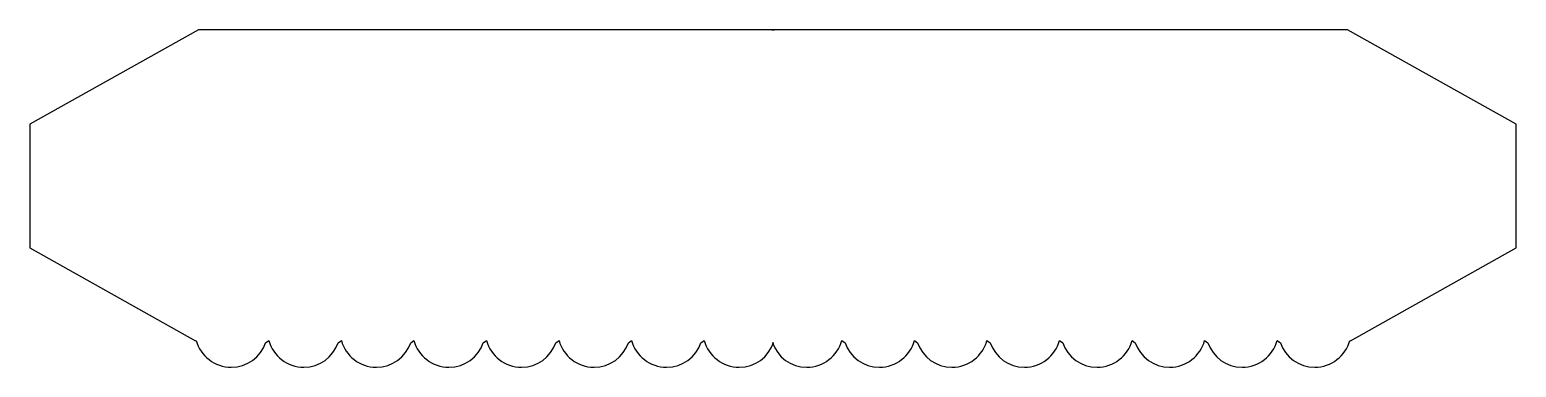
# Model space of a CAD drawing. Header units: centimetres. Extents: x -8.1 to 7.5, y -1.4 to 2.1.
import ezdxf

# ---------------------------------------------------------------- set-up
doc = ezdxf.new("R2010")
doc.units = ezdxf.units.CM
doc.header["$MEASUREMENT"] = 0
doc.layers.add('Camada 1', color=7, linetype='Continuous')

msp = doc.modelspace()

# ---------------------------------------------------------------- linework, layer by layer
at = {"layer": 'Camada 1'}
msp.add_open_spline([(-0.32528, -1.1833), (-0.37698, -1.33234), (-0.51866, -1.43934), (-0.6853, -1.43934), (-0.6853, -1.43934), (-0.86106, -1.43934), (-1.00902, -1.3203), (-1.05299, -1.15848), (-1.05299, -1.15848), (-1.05299, -1.15848), (-1.08725, -1.1833), (-1.08725, -1.1833), (-1.08725, -1.1833), (-1.13895, -1.33234), (-1.28063, -1.43934), (-1.44727, -1.43934), (-1.44727, -1.43934), (-1.62303, -1.43934), (-1.77099, -1.3203), (-1.81496, -1.15848), (-1.81496, -1.15848), (-1.81496, -1.15848), (-1.84922, -1.1833), (-1.84922, -1.1833), (-1.84922, -1.1833), (-1.90092, -1.33234), (-2.0426, -1.43934), (-2.20924, -1.43934), (-2.20924, -1.43934), (-2.385, -1.43934), (-2.53296, -1.3203), (-2.57693, -1.15848), (-2.57693, -1.15848), (-2.57693, -1.15848), (-2.61119, -1.1833), (-2.61119, -1.1833), (-2.61119, -1.1833), (-2.66289, -1.33234), (-2.80457, -1.43934), (-2.97121, -1.43934), (-2.97121, -1.43934), (-3.14697, -1.43934), (-3.29493, -1.3203), (-3.3389, -1.15848), (-3.3389, -1.15848), (-3.3389, -1.15848), (-3.37316, -1.1833), (-3.37316, -1.1833), (-3.37316, -1.1833), (-3.42486, -1.33234), (-3.56654, -1.43934), (-3.73318, -1.43934), (-3.73318, -1.43934), (-3.90894, -1.43934), (-4.0569, -1.3203), (-4.10087, -1.15848), (-4.10087, -1.15848), (-4.10087, -1.15848), (-4.13513, -1.1833), (-4.13513, -1.1833), (-4.13513, -1.1833), (-4.18683, -1.33234), (-4.32851, -1.43934), (-4.49515, -1.43934), (-4.49515, -1.43934), (-4.67091, -1.43934), (-4.81887, -1.3203), (-4.86284, -1.15848), (-4.86284, -1.15848), (-4.86284, -1.15848), (-4.8971, -1.1833), (-4.8971, -1.1833), (-4.8971, -1.1833), (-4.9488, -1.33234), (-5.09048, -1.43934), (-5.25712, -1.43934), (-5.25712, -1.43934), (-5.43288, -1.43934), (-5.58084, -1.3203), (-5.62481, -1.15848), (-5.62481, -1.15848), (-5.62481, -1.15848), (-5.65907, -1.1833), (-5.65907, -1.1833), (-5.65907, -1.1833), (-5.71077, -1.33234), (-5.85245, -1.43934), (-6.01909, -1.43934), (-6.01909, -1.43934), (-6.19485, -1.43934), (-6.34281, -1.3203), (-6.38678, -1.15848), (-6.38678, -1.15848), (-6.38678, -1.15848), (-6.39361, -1.16028), (-6.39361, -1.16028), (-6.39361, -1.16028), (-6.39361, -1.16028), (-8.13576, -0.18521), (-8.13576, -0.18521), (-8.13576, -0.18521), (-8.13576, -0.18521), (-8.13576, 0.46302), (-8.13576, 0.46302), (-8.13576, 0.46302), (-8.13576, 0.46302), (-8.13576, 1.11125), (-8.13576, 1.11125), (-8.13576, 1.11125), (-8.13576, 1.11125), (-6.36305, 2.10344), (-6.36305, 2.10344), (-6.36305, 2.10344), (-6.36305, 2.10344), (-0.31734, 2.10344), (-0.31734, 2.10344), (-0.31734, 2.10344), (-0.31734, 2.10344), (-0.3438, 2.10344), (-0.3438, 2.10344), (-0.3438, 2.10344), (-0.3438, 2.10344), (5.70193, 2.10344), (5.70193, 2.10344), (5.70193, 2.10344), (5.70193, 2.10344), (7.47464, 1.11125), (7.47464, 1.11125), (7.47464, 1.11125), (7.47464, 1.11125), (7.47464, 0.46302), (7.47464, 0.46302), (7.47464, 0.46302), (7.47464, 0.46302), (7.47464, -0.18521), (7.47464, -0.18521), (7.47464, -0.18521), (7.47464, -0.18521), (5.73249, -1.16028), (5.73249, -1.16028), (5.73249, -1.16028), (5.73249, -1.16028), (5.72566, -1.15848), (5.72566, -1.15848), (5.72566, -1.15848), (5.68169, -1.3203), (5.5337, -1.43934), (5.35797, -1.43934), (5.35797, -1.43934), (5.19131, -1.43934), (5.04965, -1.33234), (4.99795, -1.1833), (4.99795, -1.1833), (4.99795, -1.1833), (4.96369, -1.15848), (4.96369, -1.15848), (4.96369, -1.15848), (4.91972, -1.3203), (4.77173, -1.43934), (4.596, -1.43934), (4.596, -1.43934), (4.42934, -1.43934), (4.28768, -1.33234), (4.23598, -1.1833), (4.23598, -1.1833), (4.23598, -1.1833), (4.20172, -1.15848), (4.20172, -1.15848), (4.20172, -1.15848), (4.15775, -1.3203), (4.00976, -1.43934), (3.83403, -1.43934), (3.83403, -1.43934), (3.66737, -1.43934), (3.52571, -1.33234), (3.47401, -1.1833), (3.47401, -1.1833), (3.47401, -1.1833), (3.43975, -1.15848), (3.43975, -1.15848), (3.43975, -1.15848), (3.39578, -1.3203), (3.24779, -1.43934), (3.07206, -1.43934), (3.07206, -1.43934), (2.9054, -1.43934), (2.76374, -1.33234), (2.71204, -1.1833), (2.71204, -1.1833), (2.71204, -1.1833), (2.67778, -1.15848), (2.67778, -1.15848), (2.67778, -1.15848), (2.63381, -1.3203), (2.48582, -1.43934), (2.31009, -1.43934), (2.31009, -1.43934), (2.14343, -1.43934), (2.00177, -1.33234), (1.95007, -1.1833), (1.95007, -1.1833), (1.95007, -1.1833), (1.91581, -1.15848), (1.91581, -1.15848), (1.91581, -1.15848), (1.87184, -1.3203), (1.72385, -1.43934), (1.54812, -1.43934), (1.54812, -1.43934), (1.38146, -1.43934), (1.2398, -1.33234), (1.1881, -1.1833), (1.1881, -1.1833), (1.1881, -1.1833), (1.15384, -1.15848), (1.15384, -1.15848), (1.15384, -1.15848), (1.10987, -1.3203), (0.96188, -1.43934), (0.78615, -1.43934), (0.78615, -1.43934), (0.61949, -1.43934), (0.47783, -1.33234), (0.42613, -1.1833), (0.42613, -1.1833), (0.42613, -1.1833), (0.39187, -1.15848), (0.39187, -1.15848), (0.39187, -1.15848), (0.3479, -1.3203), (0.19991, -1.43934), (0.02418, -1.43934), (0.02418, -1.43934), (-0.14248, -1.43934), (-0.28414, -1.33234), (-0.33584, -1.1833), (-0.33584, -1.1833), (-0.33584, -1.1833), (-0.32528, -1.1833), (-0.32528, -1.1833)], degree=3, knots=[0, 0, 0, 0, 0.01639344, 0.01639344, 0.01639344, 0.01639344, 0.03278689, 0.03278689, 0.03278689, 0.03278689, 0.04918033, 0.04918033, 0.04918033, 0.04918033, 0.06557377, 0.06557377, 0.06557377, 0.06557377, 0.08196721, 0.08196721, 0.08196721, 0.08196721, 0.09836066, 0.09836066, 0.09836066, 0.09836066, 0.1147541, 0.1147541, 0.1147541, 0.1147541, 0.13114754, 0.13114754, 0.13114754, 0.13114754, 0.14754098, 0.14754098, 0.14754098, 0.14754098, 0.16393443, 0.16393443, 0.16393443, 0.16393443, 0.18032787, 0.18032787, 0.18032787, 0.18032787, 0.19672131, 0.19672131, 0.19672131, 0.19672131, 0.21311475, 0.21311475, 0.21311475, 0.21311475, 0.2295082, 0.2295082, 0.2295082, 0.2295082, 0.24590164, 0.24590164, 0.24590164, 0.24590164, 0.26229508, 0.26229508, 0.26229508, 0.26229508, 0.27868852, 0.27868852, 0.27868852, 0.27868852, 0.29508197, 0.29508197, 0.29508197, 0.29508197, 0.31147541, 0.31147541, 0.31147541, 0.31147541, 0.32786885, 0.32786885, 0.32786885, 0.32786885, 0.3442623, 0.3442623, 0.3442623, 0.3442623, 0.36065574, 0.36065574, 0.36065574, 0.36065574, 0.37704918, 0.37704918, 0.37704918, 0.37704918, 0.39344262, 0.39344262, 0.39344262, 0.39344262, 0.40983607, 0.40983607, 0.40983607, 0.40983607, 0.42622951, 0.42622951, 0.42622951, 0.42622951, 0.44262295, 0.44262295, 0.44262295, 0.44262295, 0.45901639, 0.45901639, 0.45901639, 0.45901639, 0.47540984, 0.47540984, 0.47540984, 0.47540984, 0.49180328, 0.49180328, 0.49180328, 0.49180328, 0.50819672, 0.50819672, 0.50819672, 0.50819672, 0.52459016, 0.52459016, 0.52459016, 0.52459016, 0.54098361, 0.54098361, 0.54098361, 0.54098361, 0.55737705, 0.55737705, 0.55737705, 0.55737705, 0.57377049, 0.57377049, 0.57377049, 0.57377049, 0.59016393, 0.59016393, 0.59016393, 0.59016393, 0.60655738, 0.60655738, 0.60655738, 0.60655738, 0.62295082, 0.62295082, 0.62295082, 0.62295082, 0.63934426, 0.63934426, 0.63934426, 0.63934426, 0.6557377, 0.6557377, 0.6557377, 0.6557377, 0.67213115, 0.67213115, 0.67213115, 0.67213115, 0.68852459, 0.68852459, 0.68852459, 0.68852459, 0.70491803, 0.70491803, 0.70491803, 0.70491803, 0.72131148, 0.72131148, 0.72131148, 0.72131148, 0.73770492, 0.73770492, 0.73770492, 0.73770492, 0.75409836, 0.75409836, 0.75409836, 0.75409836, 0.7704918, 0.7704918, 0.7704918, 0.7704918, 0.78688525, 0.78688525, 0.78688525, 0.78688525, 0.80327869, 0.80327869, 0.80327869, 0.80327869, 0.81967213, 0.81967213, 0.81967213, 0.81967213, 0.83606557, 0.83606557, 0.83606557, 0.83606557, 0.85245902, 0.85245902, 0.85245902, 0.85245902, 0.86885246, 0.86885246, 0.86885246, 0.86885246, 0.8852459, 0.8852459, 0.8852459, 0.8852459, 0.90163934, 0.90163934, 0.90163934, 0.90163934, 0.91803279, 0.91803279, 0.91803279, 0.91803279, 0.93442623, 0.93442623, 0.93442623, 0.93442623, 0.95081967, 0.95081967, 0.95081967, 0.95081967, 0.96721311, 0.96721311, 0.96721311, 0.96721311, 1, 1, 1, 1], dxfattribs=at)

doc.saveas('drawing.dxf')
